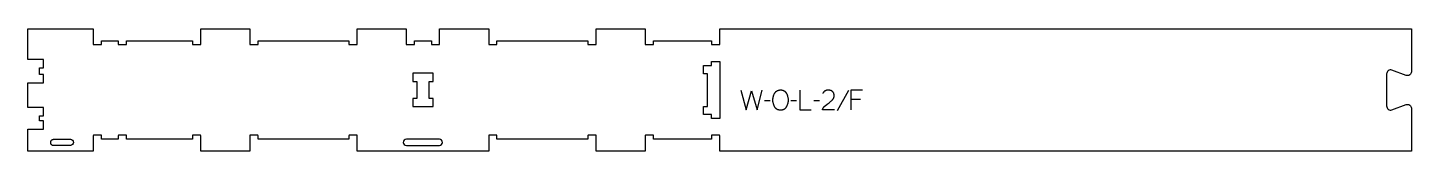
# Model space of a CAD drawing. Extents: x -1081 to 1018, y -93 to 93.
import ezdxf

# ---------------------------------------------------------------- set-up
doc = ezdxf.new("R2010")
doc.units = 0
for name, color, linetype in [('1_ANYTOOL_1MMDEEP_LABELS_S', 2, 'CONTINUOUS'), ('3_ANYTOOL_CUTTHROUGH_INSID', 4, 'CONTINUOUS'), ('4_ANYTOOL_CUTTHROUGH_OUTSI', 5, 'CONTINUOUS')]:
    doc.layers.add(name, color=color, linetype=linetype)

msp = doc.modelspace()

# ---------------------------------------------------------------- linework, layer by layer
at = {"layer": '1_ANYTOOL_1MMDEEP_LABELS_S'}
for p, q in [((45.6, -16.1), (36.9, -16.2)), ((85.7, -16.1), (76.9, -16.2)), ((120.6, -16.1), (111.8, -16.2)), ((164.4, -0.5), (147.2, -31.2)), ((182.4, -14), (168, -14))]:
    msp.add_line(p, q, dxfattribs=at)
for points in [[(1.3, 0), (9, -30), (17.4, -0.9), (25.9, -30), (33.4, 0)], [(90.8, 0), (90.8, -30), (107.9, -30)], [(143.1, -30), (124.8, -29.9), (125, -29.5), (125.1, -29), (125.2, -28.8), (125.3, -28.6), (125.4, -28.4), (125.5, -28.1), (125.6, -27.9), (125.7, -27.7), (125.8, -27.5), (125.9, -27.3), (126, -27.1), (126.2, -26.9), (126.3, -26.7), (126.4, -26.5), (126.5, -26.3), (126.7, -26.2), (126.8, -26), (126.9, -25.8), (127.1, -25.6), (127.2, -25.4), (127.4, -25.3), (127.5, -25.1), (127.7, -24.9), (127.8, -24.7), (128, -24.6), (128.2, -24.4), (128.3, -24.3), (128.5, -24.1), (128.7, -23.9), (128.9, -23.8), (131.9, -21.4), (134.9, -19.1), (135.6, -18.5), (136.4, -17.9), (137.1, -17.4), (137.8, -16.8), (138.4, -16.2), (139.1, -15.6), (139.7, -15), (140.3, -14.4), (140.5, -14.2), (140.6, -14), (140.7, -13.9), (140.9, -13.7), (141, -13.6), (141.1, -13.4), (141.2, -13.2), (141.3, -13), (141.5, -12.9), (141.6, -12.7), (141.7, -12.5), (141.8, -12.3), (141.8, -12.1), (141.9, -12), (142, -11.8), (142.1, -11.6), (142.2, -11.4), (142.2, -11.2), (142.3, -11), (142.3, -10.8), (142.4, -10.6), (142.4, -10.4), (142.5, -10.2), (142.5, -10), (142.6, -9.8), (142.6, -9.6), (142.6, -9.3), (142.6, -9.1), (142.7, -8.9), (142.7, -8.7), (142.7, -8.5), (142.7, -8.2), (142.7, -8), (142.7, -7.7), (142.6, -7.5), (142.6, -7.3), (142.6, -7), (142.6, -6.8), (142.6, -6.6), (142.5, -6.3), (142.5, -6.1), (142.4, -5.9), (142.4, -5.7), (142.3, -5.5), (142.3, -5.3), (142.2, -5.1), (142.1, -4.9), (142, -4.7), (142, -4.5), (141.9, -4.3), (141.8, -4.1), (141.7, -3.9), (141.6, -3.8), (141.5, -3.6), (141.4, -3.4), (141.2, -3.3), (141.1, -3.1), (141, -3), (140.9, -2.8), (140.7, -2.7), (140.6, -2.5), (140.4, -2.4), (140.3, -2.2), (140.1, -2.1), (140, -2), (139.8, -1.8), (139.7, -1.7), (139.5, -1.6), (139.3, -1.5), (139.1, -1.4), (139, -1.3), (138.8, -1.2), (138.6, -1.1), (138.4, -1), (138.2, -0.9), (138.1, -0.8), (137.9, -0.7), (137.7, -0.7), (137.5, -0.6), (137.3, -0.5), (137.1, -0.5), (136.9, -0.4), (136.7, -0.3), (136.5, -0.3), (136.3, -0.2), (136, -0.2), (135.8, -0.2), (135.6, -0.1), (135.4, -0.1), (135.2, -0.1), (134.9, -0.1), (134.7, 0), (134.5, 0), (134.2, 0), (133.8, 0), (133.4, 0), (133, 0), (132.7, 0), (132.3, -0.1), (132, -0.1), (131.7, -0.2), (131.3, -0.2), (131, -0.3), (130.7, -0.4), (130.5, -0.4), (130.4, -0.5), (130.2, -0.5), (130.1, -0.6), (129.9, -0.7), (129.8, -0.7), (129.6, -0.8), (129.5, -0.8), (129.4, -0.9), (129.2, -1), (129.1, -1), (128.9, -1.1), (128.8, -1.2), (128.7, -1.3), (128.5, -1.4), (128.4, -1.4), (128.3, -1.5), (128.2, -1.6), (128, -1.7), (127.9, -1.8), (127.8, -1.9), (127.7, -2), (127.6, -2.1), (127.4, -2.2), (127.3, -2.3), (127.2, -2.4), (127.1, -2.5), (127, -2.6), (126.9, -2.8), (126.8, -2.9), (126.7, -3), (126.6, -3.1), (126.4, -3.4), (126.2, -3.6), (126, -3.9), (125.8, -4.2), (125.6, -4.5), (125.4, -4.8), (125.3, -5.1)], [(185.6, 0), (168, 0), (168, -30)]]:
    msp.add_lwpolyline(points, dxfattribs=at)
msp.add_lwpolyline([(61.7, 0.3), (62.1, 0.3), (62.5, 0.3), (62.8, 0.3), (63, 0.3), (63.2, 0.2), (63.3, 0.2), (63.5, 0.2), (63.7, 0.2), (63.8, 0.1), (64, 0.1), (64.2, 0.1), (64.3, 0), (64.5, 0), (64.6, -0.1), (64.8, -0.1), (65, -0.2), (65.1, -0.2), (65.3, -0.3), (65.4, -0.4), (65.6, -0.4), (65.7, -0.5), (65.9, -0.6), (66, -0.6), (66.1, -0.7), (66.3, -0.8), (66.4, -0.9), (66.5, -1), (66.7, -1.1), (67.1, -1.3), (67.3, -1.5), (67.6, -1.7), (67.8, -1.9), (68.1, -2.1), (68.3, -2.4), (68.5, -2.6), (68.7, -2.8), (68.9, -3.1), (69.1, -3.3), (69.3, -3.5), (69.5, -3.8), (69.7, -4.1), (69.9, -4.3), (70.1, -4.6), (70.4, -5.2), (70.6, -5.5), (70.7, -5.8), (70.9, -6.1), (71, -6.4), (71.2, -6.7), (71.3, -7), (71.4, -7.3), (71.5, -7.6), (71.7, -7.9), (71.8, -8.2), (71.9, -8.6), (72, -8.9), (72.1, -9.2), (72.1, -9.6), (72.4, -10.6), (72.5, -11.3), (72.6, -11.9), (72.7, -12.6), (72.8, -13.2), (72.8, -13.9), (72.8, -14.5), (72.9, -15.2), (72.8, -15.8), (72.8, -16.4), (72.8, -17.1), (72.7, -17.7), (72.6, -18.4), (72.5, -19), (72.3, -19.6), (72.2, -20.3), (72, -20.9), (71.8, -21.5), (71.5, -22.2), (71.3, -22.8), (71, -23.5), (70.7, -24.1), (70.4, -24.7), (70.1, -25.4), (69.9, -25.7), (69.7, -26), (69.5, -26.3), (69.3, -26.6), (69.1, -26.8), (68.9, -27.1), (68.7, -27.4), (68.5, -27.6), (68.4, -27.7), (68.3, -27.8), (68.2, -28), (68, -28.1), (67.9, -28.2), (67.8, -28.3), (67.7, -28.4), (67.6, -28.5), (67.4, -28.6), (67.3, -28.7), (67.2, -28.8), (67.1, -28.9), (66.9, -28.9), (66.8, -29), (66.7, -29.1), (66.5, -29.2), (66.4, -29.3), (66.2, -29.4), (66.1, -29.4), (66, -29.5), (65.8, -29.6), (65.7, -29.6), (65.5, -29.7), (65.4, -29.8), (65.2, -29.8), (65.1, -29.9), (64.9, -29.9), (64.8, -30), (64.5, -30.1), (64.1, -30.2), (63.8, -30.2), (63.5, -30.3), (63.2, -30.3), (62.8, -30.4), (62.5, -30.4), (62.1, -30.5), (61.7, -30.5), (61.4, -30.5), (61, -30.5), (60.6, -30.5), (60.2, -30.4), (59.9, -30.4), (59.5, -30.3), (59.2, -30.3), (58.8, -30.2), (58.5, -30.1), (58.2, -30.1), (57.8, -30), (57.7, -29.9), (57.5, -29.9), (57.4, -29.8), (57.2, -29.7), (57.1, -29.7), (56.9, -29.6), (56.8, -29.5), (56.6, -29.5), (56.5, -29.4), (56.3, -29.3), (56.2, -29.3), (56, -29.2), (55.9, -29.1), (55.8, -29), (55.6, -28.9), (55.5, -28.8), (55.4, -28.7), (55.2, -28.6), (55.1, -28.5), (55, -28.4), (54.9, -28.3), (54.7, -28.2), (54.6, -28.1), (54.5, -28), (54.4, -27.9), (54.2, -27.8), (54.1, -27.7), (54, -27.6), (53.9, -27.4), (53.8, -27.3), (53.6, -27), (53.4, -26.8), (53.2, -26.5), (53, -26.2), (52.8, -25.9), (52.6, -25.6), (52.4, -25.3), (52.1, -24.6), (51.8, -24), (51.5, -23.3), (51.2, -22.7), (51, -22), (50.7, -21.4), (50.5, -20.7), (50.4, -20.1), (50.2, -19.4), (50.1, -18.8), (49.9, -18.1), (49.8, -17.5), (49.8, -16.8), (49.7, -16.2), (49.7, -15.5), (49.7, -14.9), (49.7, -14.2), (49.7, -13.5), (49.8, -12.8), (49.9, -12.1), (50, -11.5), (50.1, -10.8), (50.2, -10.1), (50.4, -9.5), (50.6, -8.8), (50.8, -8.2), (51, -7.6), (51.3, -6.9), (51.6, -6.3), (51.9, -5.7), (52.2, -5.1), (52.5, -4.5), (52.7, -4.2), (52.9, -3.9), (53.1, -3.6), (53.3, -3.4), (53.5, -3.1), (53.8, -2.9), (54, -2.6), (54.2, -2.4), (54.3, -2.3), (54.4, -2.2), (54.6, -2.1), (54.7, -1.9), (54.8, -1.8), (54.9, -1.7), (55.1, -1.6), (55.2, -1.5), (55.3, -1.5), (55.5, -1.4), (55.6, -1.3), (55.7, -1.2), (55.9, -1.1), (56, -1), (56.2, -0.9), (56.3, -0.9), (56.4, -0.8), (56.6, -0.7), (56.9, -0.6), (57.2, -0.5), (57.5, -0.3), (57.8, -0.2), (58.1, -0.1), (58.5, 0), (58.8, 0), (59.1, 0.1), (59.5, 0.2), (59.8, 0.2), (60.2, 0.3), (60.6, 0.3), (60.9, 0.3), (61.3, 0.3)], close=True, dxfattribs=at)
at = {"layer": '3_ANYTOOL_CUTTHROUGH_INSID'}
for points in [[(-31, -43.1), (-43.5, -43.1), (-43.5, -37.1), (-55.5, -37.1), (-55.5, -24.6), (-49.5, -24.6), (-49.5, 24.9), (-55.5, 24.9), (-55.5, 37.4), (-43.5, 37.4), (-43.5, 43.4), (-31, 43.4)], [(-490.5, 13), (-490.5, -12.5), (-496.5, -12.5), (-496.5, -25), (-466, -25), (-466, -12.5), (-472, -12.5), (-472, 13), (-466, 13), (-466, 25.5), (-496.5, 25.5), (-496.5, 13)]]:
    msp.add_lwpolyline(points, close=True, dxfattribs=at)
for points in [[(-1016.3, -84), (-1042, -84), (-1042.1, -84), (-1042.2, -84), (-1042.3, -84), (-1042.4, -84), (-1042.5, -84), (-1042.6, -84), (-1042.7, -84), (-1042.8, -83.9), (-1042.9, -83.9), (-1043, -83.9), (-1043.1, -83.9), (-1043.2, -83.8), (-1043.3, -83.8), (-1043.4, -83.8), (-1043.5, -83.7), (-1043.6, -83.7), (-1043.7, -83.6), (-1043.8, -83.6), (-1043.9, -83.5), (-1044, -83.5), (-1044.1, -83.4), (-1044.1, -83.4), (-1044.2, -83.3), (-1044.3, -83.2), (-1044.4, -83.2), (-1044.5, -83.1), (-1044.6, -83), (-1044.6, -82.9), (-1044.7, -82.8), (-1044.8, -82.8), (-1044.9, -82.7), (-1044.9, -82.6), (-1045, -82.5), (-1045.1, -82.4), (-1045.1, -82.3), (-1045.2, -82.2), (-1045.3, -82.1), (-1045.3, -82), (-1045.4, -81.9), (-1045.4, -81.8), (-1045.5, -81.7), (-1045.5, -81.6), (-1045.6, -81.5), (-1045.6, -81.4), (-1045.7, -81.3), (-1045.7, -81.2), (-1045.8, -81.1), (-1045.8, -81), (-1045.8, -80.9), (-1045.9, -80.8), (-1045.9, -80.7), (-1045.9, -80.6), (-1045.9, -80.5), (-1046, -80.4), (-1046, -80.2), (-1046, -80.1), (-1046, -80), (-1046, -79.9), (-1046, -79.8), (-1046, -79.7), (-1046, -79.6), (-1046, -79.5), (-1046, -79.4), (-1046, -79.3), (-1046, -79.2), (-1046, -79.1), (-1046, -79), (-1046, -78.9), (-1046, -78.8), (-1046, -78.6), (-1046, -78.5), (-1046, -78.4), (-1046, -78.3), (-1046, -78.2), (-1045.9, -78.1), (-1045.9, -78), (-1045.9, -77.9), (-1045.9, -77.8), (-1045.8, -77.7), (-1045.8, -77.6), (-1045.8, -77.5), (-1045.7, -77.4), (-1045.7, -77.2), (-1045.6, -77.1), (-1045.6, -77), (-1045.5, -76.9), (-1045.5, -76.8), (-1045.4, -76.7), (-1045.4, -76.6), (-1045.3, -76.5), (-1045.3, -76.4), (-1045.2, -76.3), (-1045.1, -76.2), (-1045.1, -76.2), (-1045, -76.1), (-1044.9, -76), (-1044.9, -75.9), (-1044.8, -75.8), (-1044.7, -75.7), (-1044.6, -75.6), (-1044.6, -75.6), (-1044.5, -75.5), (-1044.4, -75.4), (-1044.3, -75.3), (-1044.2, -75.3), (-1044.1, -75.2), (-1044.1, -75.2), (-1044, -75.1), (-1043.9, -75), (-1043.8, -75), (-1043.7, -74.9), (-1043.6, -74.9), (-1043.5, -74.8), (-1043.4, -74.8), (-1043.3, -74.8), (-1043.2, -74.7), (-1043.1, -74.7), (-1043, -74.7), (-1042.9, -74.6), (-1042.8, -74.6), (-1042.7, -74.6), (-1042.6, -74.6), (-1042.5, -74.6), (-1042.4, -74.6), (-1042.3, -74.5), (-1042.2, -74.5), (-1042.1, -74.5), (-1042, -74.5), (-1016.3, -74.5, -1)], [(-506.3, -84), (-456.3, -84, 1), (-456.3, -74.5), (-506.3, -74.5, 1)]]:
    msp.add_lwpolyline(points, format="xyb", close=True, dxfattribs=at)
at = {"layer": '4_ANYTOOL_CUTTHROUGH_OUTSI'}
msp.add_lwpolyline([(1018.5, -27.4), (1018.5, -92.5), (-31, -92.5), (-31, -68.8, 0.414214), (-31.3, -68.5), (-43.3, -68.5, 0.414214), (-43.5, -68.8), (-43.5, -74.5), (-131.5, -74.5), (-131.5, -68.8, 0.414214), (-131.8, -68.5), (-143.8, -68.5, 0.414214), (-144, -68.8), (-144, -92.5), (-218.5, -92.5), (-218.5, -68.8, 0.414214), (-218.8, -68.5), (-230.8, -68.5, 0.414214), (-231, -68.8), (-231, -74.5), (-369, -74.5), (-369, -68.8, 0.414214), (-369.3, -68.5), (-381.3, -68.5, 0.414214), (-381.5, -68.8), (-381.5, -92.5), (-581, -92.5), (-581, -68.8, 0.414214), (-581.3, -68.5), (-593.3, -68.5, 0.414214), (-593.5, -68.8), (-593.5, -74.5), (-731.5, -74.5), (-731.5, -68.8, 0.414214), (-731.8, -68.5), (-743.8, -68.5, 0.414214), (-744, -68.8), (-744, -92.5), (-818.5, -92.5), (-818.5, -68.8, 0.414214), (-818.8, -68.5), (-830.8, -68.5, 0.414214), (-831, -68.8), (-831, -74.5), (-931, -74.5), (-931, -68.8, 0.414214), (-931.3, -68.5), (-943.3, -68.5, 0.414214), (-943.5, -68.8), (-943.5, -74.5), (-969, -74.5), (-969, -68.8, 0.414214), (-969.3, -68.5), (-981.3, -68.5, 0.414214), (-981.5, -68.8), (-981.5, -92.5), (-1081, -92.5), (-1081, -59), (-1057.3, -59, 0.414214), (-1057, -58.8), (-1057, -46.8, 0.414214), (-1057.3, -46.5), (-1063, -46.5), (-1063, -38.9), (-1057.3, -38.9, 0.414214), (-1057, -38.7), (-1057, -26.7, 0.414214), (-1057.3, -26.4), (-1081, -26.4), (-1081, 11), (-1057.3, 11, 0.414214), (-1057, 11.2), (-1057, 23.2, 0.414214), (-1057.3, 23.5), (-1063, 23.5), (-1063, 34), (-1057.3, 34, 0.414214), (-1057, 34.2), (-1057, 46.2, 0.414214), (-1057.3, 46.5), (-1081, 46.5), (-1081, 93), (-981.5, 93), (-981.5, 69.2, 0.414214), (-981.3, 69), (-969.3, 69, 0.414214), (-969, 69.2), (-969, 75), (-943.5, 75), (-943.5, 69.2, 0.414214), (-943.3, 69), (-931.3, 69, 0.414214), (-931, 69.2), (-931, 75), (-831, 75), (-831, 69.2, 0.414214), (-830.8, 69), (-818.8, 69, 0.414214), (-818.5, 69.2), (-818.5, 93), (-744, 93), (-744, 69.2, 0.414214), (-743.8, 69), (-731.8, 69, 0.414214), (-731.5, 69.2), (-731.5, 75), (-593.5, 75), (-593.5, 69.2, 0.414214), (-593.3, 69), (-581.3, 69, 0.414214), (-581, 69.2), (-581, 93), (-506.5, 93), (-506.5, 69.2, 0.414214), (-506.3, 69), (-494.3, 69, 0.414214), (-494, 69.2), (-494, 75), (-468.5, 75), (-468.5, 69.2, 0.414214), (-468.3, 69), (-456.3, 69, 0.414214), (-456, 69.2), (-456, 93), (-381.5, 93), (-381.5, 69.2, 0.414214), (-381.3, 69), (-369.3, 69, 0.414214), (-369, 69.2), (-369, 75), (-231, 75), (-231, 69.2, 0.414214), (-230.8, 69), (-218.8, 69, 0.414214), (-218.5, 69.2), (-218.5, 93), (-144, 93), (-144, 69.2, 0.414214), (-143.8, 69), (-131.8, 69, 0.414214), (-131.5, 69.2), (-131.5, 75), (-43.5, 75), (-43.5, 69.2, 0.414214), (-43.3, 69), (-31.3, 69, 0.414214), (-31, 69.2), (-31, 93), (1018.5, 93), (1018.5, 27.8, -0.522094), (1010.7, 22.4), (989, 30.4, 0.015604), (989, 30.5, 0.502397), (981, 24.5), (981, -24, 0.502391), (989, -30, 0.015611), (989, -30), (1010.7, -22, -0.522099)], format="xyb", close=True, dxfattribs=at)

doc.saveas('drawing.dxf')
